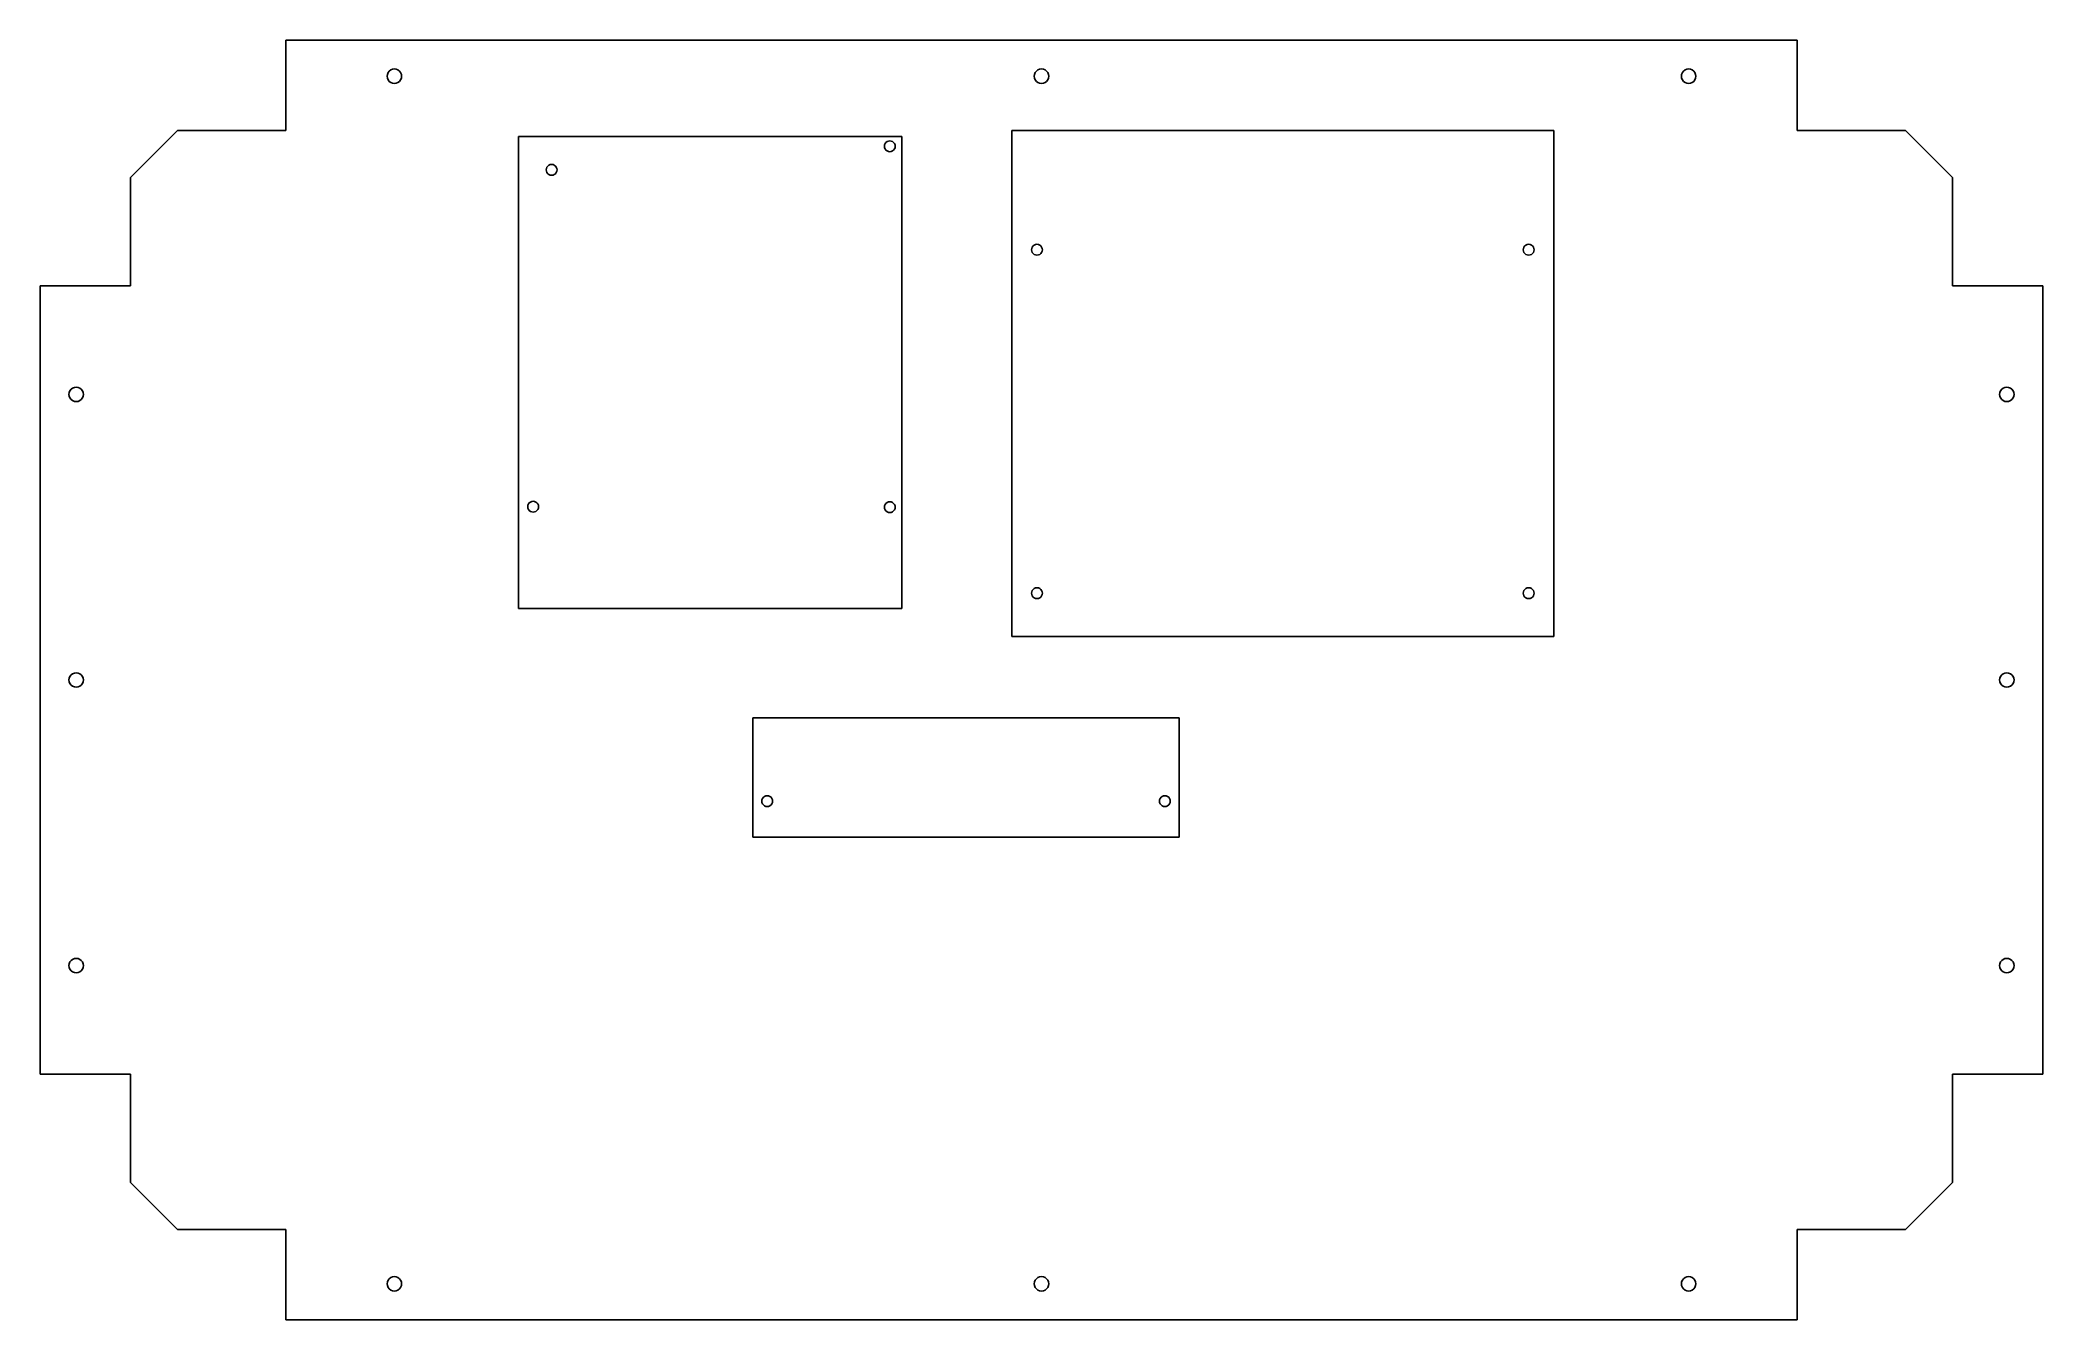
# Model space of a CAD drawing. Header units: metres. Extents: x -5195 to -4641, y 48 to 402.
import ezdxf

# ---------------------------------------------------------------- set-up
doc = ezdxf.new("R2010")
doc.units = ezdxf.units.M

msp = doc.modelspace()

# ---------------------------------------------------------------- linework, layer by layer
at = {"layer": 'GROUP0'}
for p, q in [((-4708.51, 401.92, 0), (-5126.52, 401.92, 0)), ((-5126.52, 401.92, 0), (-5126.52, 376.92, 0)), ((-4708.51, 376.92, 0), (-4708.51, 401.92, 0)), ((-5097.51, 393.65, 0), (-5097.93, 393.33, 0)), ((-5097.03, 393.85, 0), (-5097.51, 393.65, 0)), ((-5096.51, 393.92, 0), (-5097.03, 393.85, 0)), ((-5096, 393.85, 0), (-5096.51, 393.92, 0)), ((-5095.51, 393.65, 0), (-5096, 393.85, 0)), ((-5095.1, 393.33, 0), (-5095.51, 393.65, 0)), ((-4918.51, 393.65, 0), (-4918.93, 393.33, 0)), ((-4918.03, 393.85, 0), (-4918.51, 393.65, 0)), ((-4917.51, 393.92, 0), (-4918.03, 393.85, 0)), ((-4917, 393.85, 0), (-4917.51, 393.92, 0)), ((-4916.51, 393.65, 0), (-4917, 393.85, 0)), ((-4916.1, 393.33, 0), (-4916.51, 393.65, 0)), ((-4739.51, 393.65, 0), (-4739.93, 393.33, 0)), ((-4739.03, 393.85, 0), (-4739.51, 393.65, 0)), ((-4738.51, 393.92, 0), (-4739.03, 393.85, 0)), ((-4738, 393.85, 0), (-4738.51, 393.92, 0)), ((-4737.51, 393.65, 0), (-4738, 393.85, 0)), ((-4737.1, 393.33, 0), (-4737.51, 393.65, 0)), ((-5098.45, 392.43, 0), (-5098.51, 391.92, 0)), ((-5098.51, 391.92, 0), (-5098.45, 391.4, 0)), ((-5098.25, 392.92, 0), (-5098.45, 392.43, 0)), ((-5098.45, 391.4, 0), (-5098.25, 390.92, 0)), ((-5097.93, 393.33, 0), (-5098.25, 392.92, 0)), ((-5098.25, 390.92, 0), (-5097.93, 390.5, 0)), ((-5097.93, 390.5, 0), (-5097.51, 390.18, 0)), ((-5097.51, 390.18, 0), (-5097.03, 389.98, 0)), ((-5097.03, 389.98, 0), (-5096.51, 389.92, 0)), ((-5096.51, 389.92, 0), (-5096, 389.98, 0)), ((-5096, 389.98, 0), (-5095.51, 390.18, 0)), ((-5095.51, 390.18, 0), (-5095.1, 390.5, 0)), ((-5094.78, 392.92, 0), (-5095.1, 393.33, 0)), ((-5095.1, 390.5, 0), (-5094.78, 390.92, 0)), ((-5094.58, 392.43, 0), (-5094.78, 392.92, 0)), ((-5094.78, 390.92, 0), (-5094.58, 391.4, 0)), ((-5094.51, 391.92, 0), (-5094.58, 392.43, 0)), ((-5094.58, 391.4, 0), (-5094.51, 391.92, 0)), ((-4919.45, 392.43, 0), (-4919.51, 391.92, 0)), ((-4919.51, 391.92, 0), (-4919.45, 391.4, 0)), ((-4919.25, 392.92, 0), (-4919.45, 392.43, 0)), ((-4919.45, 391.4, 0), (-4919.25, 390.92, 0)), ((-4918.93, 393.33, 0), (-4919.25, 392.92, 0)), ((-4919.25, 390.92, 0), (-4918.93, 390.5, 0)), ((-4918.93, 390.5, 0), (-4918.51, 390.18, 0)), ((-4918.51, 390.18, 0), (-4918.03, 389.98, 0)), ((-4918.03, 389.98, 0), (-4917.51, 389.92, 0)), ((-4917.51, 389.92, 0), (-4917, 389.98, 0)), ((-4917, 389.98, 0), (-4916.51, 390.18, 0)), ((-4916.51, 390.18, 0), (-4916.1, 390.5, 0)), ((-4915.78, 392.92, 0), (-4916.1, 393.33, 0)), ((-4916.1, 390.5, 0), (-4915.78, 390.92, 0)), ((-4915.58, 392.43, 0), (-4915.78, 392.92, 0)), ((-4915.78, 390.92, 0), (-4915.58, 391.4, 0)), ((-4915.51, 391.92, 0), (-4915.58, 392.43, 0)), ((-4915.58, 391.4, 0), (-4915.51, 391.92, 0)), ((-4740.45, 392.43, 0), (-4740.51, 391.92, 0)), ((-4740.51, 391.92, 0), (-4740.45, 391.4, 0)), ((-4740.25, 392.92, 0), (-4740.45, 392.43, 0)), ((-4740.45, 391.4, 0), (-4740.25, 390.92, 0)), ((-4739.93, 393.33, 0), (-4740.25, 392.92, 0)), ((-4740.25, 390.92, 0), (-4739.93, 390.5, 0)), ((-4739.93, 390.5, 0), (-4739.51, 390.18, 0)), ((-4739.51, 390.18, 0), (-4739.03, 389.98, 0)), ((-4739.03, 389.98, 0), (-4738.51, 389.92, 0)), ((-4738.51, 389.92, 0), (-4738, 389.98, 0)), ((-4738, 389.98, 0), (-4737.51, 390.18, 0)), ((-4737.51, 390.18, 0), (-4737.1, 390.5, 0)), ((-4736.78, 392.92, 0), (-4737.1, 393.33, 0)), ((-4737.1, 390.5, 0), (-4736.78, 390.92, 0)), ((-4736.58, 392.43, 0), (-4736.78, 392.92, 0)), ((-4736.78, 390.92, 0), (-4736.58, 391.4, 0)), ((-4736.51, 391.92, 0), (-4736.58, 392.43, 0)), ((-4736.58, 391.4, 0), (-4736.51, 391.92, 0)), ((-5156.52, 376.92, 0), (-5169.52, 363.92, 0)), ((-5126.52, 376.92, 0), (-5156.52, 376.92, 0)), ((-4925.76, 376.92, 0), (-4925.76, 236.92, 0)), ((-4775.76, 376.92, 0), (-4925.76, 376.92, 0)), ((-4775.76, 236.92, 0), (-4775.76, 376.92, 0)), ((-4708.51, 376.92, 0), (-4678.51, 376.92, 0)), ((-4665.51, 363.92, 0), (-4678.51, 376.92, 0)), ((-5062.14, 244.73, 0), (-5062.14, 375.23, 0)), ((-5062.14, 375.23, 0), (-4956.13, 375.23, 0)), ((-4960.97, 372.54, 0), (-4960.92, 372.93, 0)), ((-4960.92, 372.15, 0), (-4960.97, 372.54, 0)), ((-4960.92, 372.93, 0), (-4960.77, 373.29, 0)), ((-4960.77, 371.79, 0), (-4960.92, 372.15, 0)), ((-4960.77, 373.29, 0), (-4960.53, 373.6, 0)), ((-4960.53, 371.48, 0), (-4960.77, 371.79, 0)), ((-4960.53, 373.6, 0), (-4960.22, 373.84, 0)), ((-4960.22, 371.24, 0), (-4960.53, 371.48, 0)), ((-4960.22, 373.84, 0), (-4959.85, 373.99, 0)), ((-4959.85, 371.09, 0), (-4960.22, 371.24, 0)), ((-4959.85, 373.99, 0), (-4959.47, 374.04, 0)), ((-4959.47, 374.04, 0), (-4959.08, 373.99, 0)), ((-4959.08, 373.99, 0), (-4958.72, 373.84, 0)), ((-4958.72, 371.24, 0), (-4959.08, 371.09, 0)), ((-4958.72, 373.84, 0), (-4958.41, 373.6, 0)), ((-4958.41, 371.48, 0), (-4958.72, 371.24, 0)), ((-4958.41, 373.6, 0), (-4958.17, 373.29, 0)), ((-4958.17, 371.79, 0), (-4958.41, 371.48, 0)), ((-4958.17, 373.29, 0), (-4958.02, 372.93, 0)), ((-4958.02, 372.15, 0), (-4958.17, 371.79, 0)), ((-4958.02, 372.93, 0), (-4957.97, 372.54, 0)), ((-4957.97, 372.54, 0), (-4958.02, 372.15, 0)), ((-4956.13, 375.23, 0), (-4956.13, 244.73, 0)), ((-5054.52, 366.02, 0), (-5054.47, 366.4, 0)), ((-5054.47, 365.63, 0), (-5054.52, 366.02, 0)), ((-5054.47, 366.4, 0), (-5054.32, 366.77, 0)), ((-5054.32, 366.77, 0), (-5054.08, 367.08, 0)), ((-5054.08, 367.08, 0), (-5053.77, 367.31, 0)), ((-5053.77, 367.31, 0), (-5053.41, 367.46, 0)), ((-5053.41, 367.46, 0), (-5053.02, 367.52, 0)), ((-5053.02, 367.52, 0), (-5052.63, 367.46, 0)), ((-5052.63, 367.46, 0), (-5052.27, 367.31, 0)), ((-5052.27, 367.31, 0), (-5051.96, 367.08, 0)), ((-5051.96, 367.08, 0), (-5051.72, 366.77, 0)), ((-5051.72, 366.77, 0), (-5051.57, 366.4, 0)), ((-5051.57, 366.4, 0), (-5051.52, 366.02, 0)), ((-5051.52, 366.02, 0), (-5051.57, 365.63, 0)), ((-4959.47, 371.04, 0), (-4959.85, 371.09, 0)), ((-4959.08, 371.09, 0), (-4959.47, 371.04, 0)), ((-5169.52, 333.92, 0), (-5169.52, 363.92, 0)), ((-5054.32, 365.27, 0), (-5054.47, 365.63, 0)), ((-5054.08, 364.95, 0), (-5054.32, 365.27, 0)), ((-5053.77, 364.72, 0), (-5054.08, 364.95, 0)), ((-5053.41, 364.57, 0), (-5053.77, 364.72, 0)), ((-5053.02, 364.52, 0), (-5053.41, 364.57, 0)), ((-5052.63, 364.57, 0), (-5053.02, 364.52, 0)), ((-5052.27, 364.72, 0), (-5052.63, 364.57, 0)), ((-5051.96, 364.95, 0), (-5052.27, 364.72, 0)), ((-5051.72, 365.27, 0), (-5051.96, 364.95, 0)), ((-5051.57, 365.63, 0), (-5051.72, 365.27, 0)), ((-4665.51, 333.92, 0), (-4665.51, 363.92, 0)), ((-4920.21, 344.3, 0), (-4920.26, 343.92, 0)), ((-4920.26, 343.92, 0), (-4920.21, 343.53, 0)), ((-4920.06, 344.67, 0), (-4920.21, 344.3, 0)), ((-4920.21, 343.53, 0), (-4920.06, 343.17, 0)), ((-4919.83, 344.98, 0), (-4920.06, 344.67, 0)), ((-4919.51, 345.22, 0), (-4919.83, 344.98, 0)), ((-4919.15, 345.37, 0), (-4919.51, 345.22, 0)), ((-4918.76, 345.42, 0), (-4919.15, 345.37, 0)), ((-4918.38, 345.37, 0), (-4918.76, 345.42, 0)), ((-4918.01, 345.22, 0), (-4918.38, 345.37, 0)), ((-4917.7, 344.98, 0), (-4918.01, 345.22, 0)), ((-4917.47, 344.67, 0), (-4917.7, 344.98, 0)), ((-4917.32, 344.3, 0), (-4917.47, 344.67, 0)), ((-4917.47, 343.17, 0), (-4917.32, 343.53, 0)), ((-4917.26, 343.92, 0), (-4917.32, 344.3, 0)), ((-4917.32, 343.53, 0), (-4917.26, 343.92, 0)), ((-4784.21, 344.3, 0), (-4784.26, 343.92, 0)), ((-4784.26, 343.92, 0), (-4784.21, 343.53, 0)), ((-4784.06, 344.67, 0), (-4784.21, 344.3, 0)), ((-4784.21, 343.53, 0), (-4784.06, 343.17, 0)), ((-4783.83, 344.98, 0), (-4784.06, 344.67, 0)), ((-4783.51, 345.22, 0), (-4783.83, 344.98, 0)), ((-4783.15, 345.37, 0), (-4783.51, 345.22, 0)), ((-4782.76, 345.42, 0), (-4783.15, 345.37, 0)), ((-4782.38, 345.37, 0), (-4782.76, 345.42, 0)), ((-4782.01, 345.22, 0), (-4782.38, 345.37, 0)), ((-4781.7, 344.98, 0), (-4782.01, 345.22, 0)), ((-4781.47, 344.67, 0), (-4781.7, 344.98, 0)), ((-4781.32, 344.3, 0), (-4781.47, 344.67, 0)), ((-4781.47, 343.17, 0), (-4781.32, 343.53, 0)), ((-4781.26, 343.92, 0), (-4781.32, 344.3, 0)), ((-4781.32, 343.53, 0), (-4781.26, 343.92, 0)), ((-4920.06, 343.17, 0), (-4919.83, 342.86, 0)), ((-4919.83, 342.86, 0), (-4919.51, 342.62, 0)), ((-4919.51, 342.62, 0), (-4919.15, 342.47, 0)), ((-4919.15, 342.47, 0), (-4918.76, 342.42, 0)), ((-4918.76, 342.42, 0), (-4918.38, 342.47, 0)), ((-4918.38, 342.47, 0), (-4918.01, 342.62, 0)), ((-4918.01, 342.62, 0), (-4917.7, 342.86, 0)), ((-4917.7, 342.86, 0), (-4917.47, 343.17, 0)), ((-4784.06, 343.17, 0), (-4783.83, 342.86, 0)), ((-4783.83, 342.86, 0), (-4783.51, 342.62, 0)), ((-4783.51, 342.62, 0), (-4783.15, 342.47, 0)), ((-4783.15, 342.47, 0), (-4782.76, 342.42, 0)), ((-4782.76, 342.42, 0), (-4782.38, 342.47, 0)), ((-4782.38, 342.47, 0), (-4782.01, 342.62, 0)), ((-4782.01, 342.62, 0), (-4781.7, 342.86, 0)), ((-4781.7, 342.86, 0), (-4781.47, 343.17, 0)), ((-5169.52, 333.92, 0), (-5194.52, 333.92, 0)), ((-5194.52, 333.92, 0), (-5194.52, 115.92)), ((-4640.51, 333.92, 0), (-4665.51, 333.92, 0)), ((-4640.51, 115.92, 0), (-4640.51, 333.92, 0)), ((-5186.25, 304.92, 0), (-5186.45, 304.43, 0)), ((-5185.93, 305.33, 0), (-5186.25, 304.92, 0)), ((-5185.52, 305.65, 0), (-5185.93, 305.33, 0)), ((-5185.03, 305.85, 0), (-5185.52, 305.65, 0)), ((-5184.52, 305.92, 0), (-5185.03, 305.85, 0)), ((-5184, 305.85, 0), (-5184.52, 305.92, 0)), ((-5183.52, 305.65, 0), (-5184, 305.85, 0)), ((-5183.1, 305.33, 0), (-5183.52, 305.65, 0)), ((-5182.78, 304.92, 0), (-5183.1, 305.33, 0)), ((-5182.58, 304.43, 0), (-5182.78, 304.92, 0)), ((-4652.25, 304.92, 0), (-4652.45, 304.43, 0)), ((-4651.93, 305.33, 0), (-4652.25, 304.92, 0)), ((-4651.51, 305.65, 0), (-4651.93, 305.33, 0)), ((-4651.03, 305.85, 0), (-4651.51, 305.65, 0)), ((-4650.51, 305.92, 0), (-4651.03, 305.85, 0)), ((-4650, 305.85, 0), (-4650.51, 305.92, 0)), ((-4649.51, 305.65, 0), (-4650, 305.85, 0)), ((-4649.1, 305.33, 0), (-4649.51, 305.65, 0)), ((-4648.78, 304.92, 0), (-4649.1, 305.33, 0)), ((-4648.58, 304.43, 0), (-4648.78, 304.92, 0)), ((-5186.45, 304.43, 0), (-5186.52, 303.92, 0)), ((-5186.52, 303.92, 0), (-5186.45, 303.4, 0)), ((-5186.45, 303.4, 0), (-5186.25, 302.92, 0)), ((-5186.25, 302.92, 0), (-5185.93, 302.5, 0)), ((-5185.93, 302.5, 0), (-5185.52, 302.18, 0)), ((-5185.52, 302.18, 0), (-5185.03, 301.98, 0)), ((-5185.03, 301.98, 0), (-5184.52, 301.92, 0)), ((-5184.52, 301.92, 0), (-5184, 301.98, 0)), ((-5184, 301.98, 0), (-5183.52, 302.18, 0)), ((-5183.52, 302.18, 0), (-5183.1, 302.5, 0)), ((-5183.1, 302.5, 0), (-5182.78, 302.92, 0)), ((-5182.78, 302.92, 0), (-5182.58, 303.4, 0)), ((-5182.52, 303.92, 0), (-5182.58, 304.43, 0)), ((-5182.58, 303.4, 0), (-5182.52, 303.92, 0)), ((-4652.45, 304.43, 0), (-4652.51, 303.92, 0)), ((-4652.51, 303.92, 0), (-4652.45, 303.4, 0)), ((-4652.45, 303.4, 0), (-4652.25, 302.92, 0)), ((-4652.25, 302.92, 0), (-4651.93, 302.5, 0)), ((-4651.93, 302.5, 0), (-4651.51, 302.18, 0)), ((-4651.51, 302.18, 0), (-4651.03, 301.98, 0)), ((-4651.03, 301.98, 0), (-4650.51, 301.92, 0)), ((-4650.51, 301.92, 0), (-4650, 301.98, 0)), ((-4650, 301.98, 0), (-4649.51, 302.18, 0)), ((-4649.51, 302.18, 0), (-4649.1, 302.5, 0)), ((-4649.1, 302.5, 0), (-4648.78, 302.92, 0)), ((-4648.78, 302.92, 0), (-4648.58, 303.4, 0)), ((-4648.51, 303.92, 0), (-4648.58, 304.43, 0)), ((-4648.58, 303.4, 0), (-4648.51, 303.92, 0)), ((-5059.64, 272.85, 0), (-5059.59, 273.23, 0)), ((-5059.59, 272.46, 0), (-5059.64, 272.85, 0)), ((-5059.59, 273.23, 0), (-5059.44, 273.6, 0)), ((-5059.44, 272.1, 0), (-5059.59, 272.46, 0)), ((-5059.44, 273.6, 0), (-5059.2, 273.91, 0)), ((-5059.2, 271.78, 0), (-5059.44, 272.1, 0)), ((-5059.2, 273.91, 0), (-5058.89, 274.14, 0)), ((-5058.89, 271.55, 0), (-5059.2, 271.78, 0)), ((-5058.89, 274.14, 0), (-5058.53, 274.29, 0)), ((-5058.53, 271.4, 0), (-5058.89, 271.55, 0)), ((-5058.53, 274.29, 0), (-5058.14, 274.35, 0)), ((-5058.14, 274.35, 0), (-5057.75, 274.29, 0)), ((-5057.75, 274.29, 0), (-5057.39, 274.14, 0)), ((-5057.39, 271.55, 0), (-5057.75, 271.4, 0)), ((-5057.39, 274.14, 0), (-5057.08, 273.91, 0)), ((-5057.08, 271.78, 0), (-5057.39, 271.55, 0)), ((-5057.08, 273.91, 0), (-5056.84, 273.6, 0)), ((-5056.84, 272.1, 0), (-5057.08, 271.78, 0)), ((-5056.84, 273.6, 0), (-5056.69, 273.23, 0)), ((-5056.69, 272.46, 0), (-5056.84, 272.1, 0)), ((-5056.69, 273.23, 0), (-5056.64, 272.85, 0)), ((-5056.64, 272.85, 0), (-5056.69, 272.46, 0)), ((-4960.97, 272.72, 0), (-4960.92, 273.11, 0)), ((-4960.92, 272.33, 0), (-4960.97, 272.72, 0)), ((-4960.92, 273.11, 0), (-4960.77, 273.47, 0)), ((-4960.77, 271.97, 0), (-4960.92, 272.33, 0)), ((-4960.77, 273.47, 0), (-4960.53, 273.78, 0)), ((-4960.53, 271.66, 0), (-4960.77, 271.97, 0)), ((-4960.53, 273.78, 0), (-4960.22, 274.02, 0)), ((-4960.22, 271.42, 0), (-4960.53, 271.66, 0)), ((-4960.22, 274.02, 0), (-4959.85, 274.17, 0)), ((-4959.85, 274.17, 0), (-4959.47, 274.22, 0)), ((-4959.47, 274.22, 0), (-4959.08, 274.17, 0)), ((-4959.08, 274.17, 0), (-4958.72, 274.02, 0)), ((-4958.72, 274.02, 0), (-4958.41, 273.78, 0)), ((-4958.41, 271.66, 0), (-4958.72, 271.42, 0)), ((-4958.41, 273.78, 0), (-4958.17, 273.47, 0)), ((-4958.17, 271.97, 0), (-4958.41, 271.66, 0)), ((-4958.17, 273.47, 0), (-4958.02, 273.11, 0)), ((-4958.02, 272.33, 0), (-4958.17, 271.97, 0)), ((-4958.02, 273.11, 0), (-4957.97, 272.72, 0)), ((-4957.97, 272.72, 0), (-4958.02, 272.33, 0)), ((-5058.14, 271.35, 0), (-5058.53, 271.4, 0)), ((-5057.75, 271.4, 0), (-5058.14, 271.35, 0)), ((-4959.85, 271.27, 0), (-4960.22, 271.42, 0)), ((-4959.47, 271.22, 0), (-4959.85, 271.27, 0)), ((-4959.08, 271.27, 0), (-4959.47, 271.22, 0)), ((-4958.72, 271.42, 0), (-4959.08, 271.27, 0)), ((-4920.21, 249.3, 0), (-4920.26, 248.92, 0)), ((-4920.06, 249.67, 0), (-4920.21, 249.3, 0)), ((-4919.83, 249.98, 0), (-4920.06, 249.67, 0)), ((-4919.51, 250.22, 0), (-4919.83, 249.98, 0)), ((-4919.15, 250.37, 0), (-4919.51, 250.22, 0)), ((-4918.76, 250.42, 0), (-4919.15, 250.37, 0)), ((-4918.38, 250.37, 0), (-4918.76, 250.42, 0)), ((-4918.01, 250.22, 0), (-4918.38, 250.37, 0)), ((-4917.7, 249.98, 0), (-4918.01, 250.22, 0)), ((-4917.47, 249.67, 0), (-4917.7, 249.98, 0)), ((-4917.32, 249.3, 0), (-4917.47, 249.67, 0)), ((-4917.26, 248.92, 0), (-4917.32, 249.3, 0)), ((-4784.21, 249.3, 0), (-4784.26, 248.92, 0)), ((-4784.06, 249.67, 0), (-4784.21, 249.3, 0)), ((-4783.83, 249.98, 0), (-4784.06, 249.67, 0)), ((-4783.51, 250.22, 0), (-4783.83, 249.98, 0)), ((-4783.15, 250.37, 0), (-4783.51, 250.22, 0)), ((-4782.76, 250.42, 0), (-4783.15, 250.37, 0)), ((-4782.38, 250.37, 0), (-4782.76, 250.42, 0)), ((-4782.01, 250.22, 0), (-4782.38, 250.37, 0)), ((-4781.7, 249.98, 0), (-4782.01, 250.22, 0)), ((-4781.47, 249.67, 0), (-4781.7, 249.98, 0)), ((-4781.32, 249.3, 0), (-4781.47, 249.67, 0)), ((-4781.26, 248.92, 0), (-4781.32, 249.3, 0)), ((-4956.13, 244.73, 0), (-5062.14, 244.73, 0)), ((-4920.26, 248.92, 0), (-4920.21, 248.53, 0)), ((-4920.21, 248.53, 0), (-4920.06, 248.17, 0)), ((-4920.06, 248.17, 0), (-4919.83, 247.86, 0)), ((-4919.83, 247.86, 0), (-4919.51, 247.62, 0)), ((-4919.51, 247.62, 0), (-4919.15, 247.47, 0)), ((-4919.15, 247.47, 0), (-4918.76, 247.42, 0)), ((-4918.76, 247.42, 0), (-4918.38, 247.47, 0)), ((-4918.38, 247.47, 0), (-4918.01, 247.62, 0)), ((-4918.01, 247.62, 0), (-4917.7, 247.86, 0)), ((-4917.7, 247.86, 0), (-4917.47, 248.17, 0)), ((-4917.47, 248.17, 0), (-4917.32, 248.53, 0)), ((-4917.32, 248.53, 0), (-4917.26, 248.92, 0)), ((-4784.26, 248.92, 0), (-4784.21, 248.53, 0)), ((-4784.21, 248.53, 0), (-4784.06, 248.17, 0)), ((-4784.06, 248.17, 0), (-4783.83, 247.86, 0)), ((-4783.83, 247.86, 0), (-4783.51, 247.62, 0)), ((-4783.51, 247.62, 0), (-4783.15, 247.47, 0)), ((-4783.15, 247.47, 0), (-4782.76, 247.42, 0)), ((-4782.76, 247.42, 0), (-4782.38, 247.47, 0)), ((-4782.38, 247.47, 0), (-4782.01, 247.62, 0)), ((-4782.01, 247.62, 0), (-4781.7, 247.86, 0)), ((-4781.7, 247.86, 0), (-4781.47, 248.17, 0)), ((-4781.47, 248.17, 0), (-4781.32, 248.53, 0)), ((-4781.32, 248.53, 0), (-4781.26, 248.92, 0)), ((-4925.76, 236.92, 0), (-4775.76, 236.92, 0)), ((-5186.45, 225.43, 0), (-5186.52, 224.92, 0)), ((-5186.52, 224.92, 0), (-5186.45, 224.4, 0)), ((-5186.25, 225.92, 0), (-5186.45, 225.43, 0)), ((-5186.45, 224.4, 0), (-5186.25, 223.92, 0)), ((-5185.93, 226.33, 0), (-5186.25, 225.92, 0)), ((-5186.25, 223.92, 0), (-5185.93, 223.5, 0)), ((-5185.52, 226.65, 0), (-5185.93, 226.33, 0)), ((-5185.93, 223.5, 0), (-5185.52, 223.18, 0)), ((-5185.03, 226.85, 0), (-5185.52, 226.65, 0)), ((-5185.52, 223.18, 0), (-5185.03, 222.98, 0)), ((-5184.52, 226.92, 0), (-5185.03, 226.85, 0)), ((-5185.03, 222.98, 0), (-5184.52, 222.92, 0)), ((-5184, 226.85, 0), (-5184.52, 226.92, 0)), ((-5184.52, 222.92, 0), (-5184, 222.98, 0)), ((-5183.52, 226.65, 0), (-5184, 226.85, 0)), ((-5184, 222.98, 0), (-5183.52, 223.18, 0)), ((-5183.1, 226.33, 0), (-5183.52, 226.65, 0)), ((-5183.52, 223.18, 0), (-5183.1, 223.5, 0)), ((-5182.78, 225.92, 0), (-5183.1, 226.33, 0)), ((-5183.1, 223.5, 0), (-5182.78, 223.92, 0)), ((-5182.58, 225.43, 0), (-5182.78, 225.92, 0)), ((-5182.78, 223.92, 0), (-5182.58, 224.4, 0)), ((-5182.52, 224.92, 0), (-5182.58, 225.43, 0)), ((-5182.58, 224.4, 0), (-5182.52, 224.92, 0)), ((-4652.45, 225.43, 0), (-4652.51, 224.92, 0)), ((-4652.51, 224.92, 0), (-4652.45, 224.4, 0)), ((-4652.25, 225.92, 0), (-4652.45, 225.43, 0)), ((-4652.45, 224.4, 0), (-4652.25, 223.92, 0)), ((-4651.93, 226.33, 0), (-4652.25, 225.92, 0)), ((-4652.25, 223.92, 0), (-4651.93, 223.5, 0)), ((-4651.51, 226.65, 0), (-4651.93, 226.33, 0)), ((-4651.93, 223.5, 0), (-4651.51, 223.18, 0)), ((-4651.03, 226.85, 0), (-4651.51, 226.65, 0)), ((-4651.51, 223.18, 0), (-4651.03, 222.98, 0)), ((-4650.51, 226.92, 0), (-4651.03, 226.85, 0)), ((-4651.03, 222.98, 0), (-4650.51, 222.92, 0)), ((-4650, 226.85, 0), (-4650.51, 226.92, 0)), ((-4650.51, 222.92, 0), (-4650, 222.98, 0)), ((-4649.51, 226.65, 0), (-4650, 226.85, 0)), ((-4650, 222.98, 0), (-4649.51, 223.18, 0)), ((-4649.1, 226.33, 0), (-4649.51, 226.65, 0)), ((-4649.51, 223.18, 0), (-4649.1, 223.5, 0)), ((-4648.78, 225.92, 0), (-4649.1, 226.33, 0)), ((-4649.1, 223.5, 0), (-4648.78, 223.92, 0)), ((-4648.58, 225.43, 0), (-4648.78, 225.92, 0)), ((-4648.78, 223.92, 0), (-4648.58, 224.4, 0)), ((-4648.51, 224.92, 0), (-4648.58, 225.43, 0)), ((-4648.58, 224.4, 0), (-4648.51, 224.92, 0)), ((-4997.39, 214.42, 0), (-4879.39, 214.42, 0)), ((-4997.39, 181.42, 0), (-4997.39, 214.42, 0)), ((-4879.39, 214.42, 0), (-4879.39, 181.42, 0)), ((-4994.89, 191.42, 0), (-4994.84, 191.8, 0)), ((-4994.84, 191.03, 0), (-4994.89, 191.42, 0)), ((-4994.84, 191.8, 0), (-4994.69, 192.17, 0)), ((-4994.69, 190.67, 0), (-4994.84, 191.03, 0)), ((-4994.69, 192.17, 0), (-4994.45, 192.48, 0)), ((-4994.45, 190.36, 0), (-4994.69, 190.67, 0)), ((-4994.45, 192.48, 0), (-4994.14, 192.72, 0)), ((-4994.14, 190.12, 0), (-4994.45, 190.36, 0)), ((-4994.14, 192.72, 0), (-4993.78, 192.87, 0)), ((-4993.78, 189.97, 0), (-4994.14, 190.12, 0)), ((-4993.78, 192.87, 0), (-4993.39, 192.92, 0)), ((-4993.39, 189.92, 0), (-4993.78, 189.97, 0)), ((-4993.39, 192.92, 0), (-4993.01, 192.87, 0)), ((-4993.01, 189.97, 0), (-4993.39, 189.92, 0)), ((-4993.01, 192.87, 0), (-4992.64, 192.72, 0)), ((-4992.64, 190.12, 0), (-4993.01, 189.97, 0)), ((-4992.64, 192.72, 0), (-4992.33, 192.48, 0)), ((-4992.33, 190.36, 0), (-4992.64, 190.12, 0)), ((-4992.33, 192.48, 0), (-4992.1, 192.17, 0)), ((-4992.1, 190.67, 0), (-4992.33, 190.36, 0)), ((-4992.1, 192.17, 0), (-4991.95, 191.8, 0)), ((-4991.95, 191.03, 0), (-4992.1, 190.67, 0)), ((-4991.95, 191.8, 0), (-4991.89, 191.42, 0)), ((-4991.89, 191.42, 0), (-4991.95, 191.03, 0)), ((-4884.89, 191.42, 0), (-4884.84, 191.8, 0)), ((-4884.84, 191.03, 0), (-4884.89, 191.42, 0)), ((-4884.84, 191.8, 0), (-4884.69, 192.17, 0)), ((-4884.69, 190.67, 0), (-4884.84, 191.03, 0)), ((-4884.69, 192.17, 0), (-4884.45, 192.48, 0)), ((-4884.45, 190.36, 0), (-4884.69, 190.67, 0)), ((-4884.45, 192.48, 0), (-4884.14, 192.72, 0)), ((-4884.14, 190.12, 0), (-4884.45, 190.36, 0)), ((-4884.14, 192.72, 0), (-4883.78, 192.87, 0)), ((-4883.78, 189.97, 0), (-4884.14, 190.12, 0)), ((-4883.78, 192.87, 0), (-4883.39, 192.92, 0)), ((-4883.39, 189.92, 0), (-4883.78, 189.97, 0)), ((-4883.39, 192.92, 0), (-4883.01, 192.87, 0)), ((-4883.01, 189.97, 0), (-4883.39, 189.92, 0)), ((-4883.01, 192.87, 0), (-4882.64, 192.72, 0)), ((-4882.64, 190.12, 0), (-4883.01, 189.97, 0)), ((-4882.64, 192.72, 0), (-4882.33, 192.48, 0)), ((-4882.33, 190.36, 0), (-4882.64, 190.12, 0)), ((-4882.33, 192.48, 0), (-4882.1, 192.17, 0)), ((-4882.1, 190.67, 0), (-4882.33, 190.36, 0)), ((-4882.1, 192.17, 0), (-4881.95, 191.8, 0)), ((-4881.95, 191.03, 0), (-4882.1, 190.67, 0)), ((-4881.95, 191.8, 0), (-4881.89, 191.42, 0)), ((-4881.89, 191.42, 0), (-4881.95, 191.03, 0)), ((-4879.39, 181.42, 0), (-4997.39, 181.42, 0)), ((-5186.45, 146.43, 0), (-5186.52, 145.92, 0)), ((-5186.52, 145.92, 0), (-5186.45, 145.4, 0)), ((-5186.25, 146.92, 0), (-5186.45, 146.43, 0)), ((-5186.45, 145.4, 0), (-5186.25, 144.92, 0)), ((-5185.93, 147.33, 0), (-5186.25, 146.92, 0)), ((-5186.25, 144.92, 0), (-5185.93, 144.5, 0)), ((-5185.52, 147.65, 0), (-5185.93, 147.33, 0)), ((-5185.93, 144.5, 0), (-5185.52, 144.18, 0)), ((-5185.03, 147.85, 0), (-5185.52, 147.65, 0)), ((-5185.52, 144.18, 0), (-5185.03, 143.98, 0)), ((-5184.52, 147.92, 0), (-5185.03, 147.85, 0)), ((-5184, 147.85, 0), (-5184.52, 147.92, 0)), ((-5183.52, 147.65, 0), (-5184, 147.85, 0)), ((-5184, 143.98, 0), (-5183.52, 144.18, 0)), ((-5183.1, 147.33, 0), (-5183.52, 147.65, 0)), ((-5183.52, 144.18, 0), (-5183.1, 144.5, 0)), ((-5182.78, 146.92, 0), (-5183.1, 147.33, 0)), ((-5183.1, 144.5, 0), (-5182.78, 144.92, 0)), ((-5182.58, 146.43, 0), (-5182.78, 146.92, 0)), ((-5182.78, 144.92, 0), (-5182.58, 145.4, 0)), ((-5182.52, 145.92, 0), (-5182.58, 146.43, 0)), ((-5182.58, 145.4, 0), (-5182.52, 145.92, 0)), ((-4652.45, 146.43, 0), (-4652.51, 145.92, 0)), ((-4652.51, 145.92, 0), (-4652.45, 145.4, 0)), ((-4652.25, 146.92, 0), (-4652.45, 146.43, 0)), ((-4652.45, 145.4, 0), (-4652.25, 144.92, 0)), ((-4651.93, 147.33, 0), (-4652.25, 146.92, 0)), ((-4652.25, 144.92, 0), (-4651.93, 144.5, 0)), ((-4651.51, 147.65, 0), (-4651.93, 147.33, 0)), ((-4651.93, 144.5, 0), (-4651.51, 144.18, 0)), ((-4651.03, 147.85, 0), (-4651.51, 147.65, 0)), ((-4651.51, 144.18, 0), (-4651.03, 143.98, 0)), ((-4650.51, 147.92, 0), (-4651.03, 147.85, 0)), ((-4650, 147.85, 0), (-4650.51, 147.92, 0)), ((-4649.51, 147.65, 0), (-4650, 147.85, 0)), ((-4650, 143.98, 0), (-4649.51, 144.18, 0)), ((-4649.1, 147.33, 0), (-4649.51, 147.65, 0)), ((-4649.51, 144.18, 0), (-4649.1, 144.5, 0)), ((-4648.78, 146.92, 0), (-4649.1, 147.33, 0)), ((-4649.1, 144.5, 0), (-4648.78, 144.92, 0)), ((-4648.58, 146.43, 0), (-4648.78, 146.92, 0)), ((-4648.78, 144.92, 0), (-4648.58, 145.4, 0)), ((-4648.51, 145.92, 0), (-4648.58, 146.43, 0)), ((-4648.58, 145.4, 0), (-4648.51, 145.92, 0)), ((-5185.03, 143.98, 0), (-5184.52, 143.92, 0)), ((-5184.52, 143.92, 0), (-5184, 143.98, 0)), ((-4651.03, 143.98, 0), (-4650.51, 143.92, 0)), ((-4650.51, 143.92, 0), (-4650, 143.98, 0)), ((-5169.52, 115.92, 0), (-5194.52, 115.92)), ((-5169.52, 115.92, 0), (-5169.52, 85.92, 0)), ((-4665.51, 115.92, 0), (-4665.51, 85.92, 0)), ((-4665.51, 115.92, 0), (-4640.51, 115.92, 0)), ((-5156.52, 72.92, 0), (-5169.52, 85.92, 0)), ((-4678.51, 72.92, 0), (-4665.51, 85.92, 0)), ((-5126.52, 72.92, 0), (-5156.52, 72.92, 0)), ((-5126.52, 47.92, 0), (-5126.52, 72.92, 0)), ((-4708.51, 47.92, 0), (-4708.51, 72.92, 0)), ((-4708.51, 72.92, 0), (-4678.51, 72.92, 0)), ((-5098.45, 58.43, 0), (-5098.52, 57.92, 0)), ((-5098.52, 57.92, 0), (-5098.45, 57.4, 0)), ((-5098.25, 58.92, 0), (-5098.45, 58.43, 0)), ((-5098.45, 57.4, 0), (-5098.25, 56.92, 0)), ((-5097.93, 59.33, 0), (-5098.25, 58.92, 0)), ((-5098.25, 56.92, 0), (-5097.93, 56.5, 0)), ((-5097.52, 59.65, 0), (-5097.93, 59.33, 0)), ((-5097.93, 56.5, 0), (-5097.52, 56.18, 0)), ((-5097.03, 59.85, 0), (-5097.52, 59.65, 0)), ((-5097.52, 56.18, 0), (-5097.03, 55.98, 0)), ((-5096.52, 59.92, 0), (-5097.03, 59.85, 0)), ((-5097.03, 55.98, 0), (-5096.52, 55.92, 0)), ((-5096, 59.85, 0), (-5096.52, 59.92, 0)), ((-5096.52, 55.92, 0), (-5096, 55.98, 0)), ((-5095.52, 59.65, 0), (-5096, 59.85, 0)), ((-5096, 55.98, 0), (-5095.52, 56.18, 0)), ((-5095.1, 59.33, 0), (-5095.52, 59.65, 0)), ((-5095.52, 56.18, 0), (-5095.1, 56.5, 0)), ((-5094.78, 58.92, 0), (-5095.1, 59.33, 0)), ((-5095.1, 56.5, 0), (-5094.78, 56.92, 0)), ((-5094.58, 58.43, 0), (-5094.78, 58.92, 0)), ((-5094.78, 56.92, 0), (-5094.58, 57.4, 0)), ((-5094.52, 57.92, 0), (-5094.58, 58.43, 0)), ((-5094.58, 57.4, 0), (-5094.52, 57.92, 0)), ((-4919.45, 58.43, 0), (-4919.51, 57.92, 0)), ((-4919.51, 57.92, 0), (-4919.45, 57.4, 0)), ((-4919.25, 58.92, 0), (-4919.45, 58.43, 0)), ((-4919.45, 57.4, 0), (-4919.25, 56.92, 0)), ((-4918.93, 59.33, 0), (-4919.25, 58.92, 0)), ((-4919.25, 56.92, 0), (-4918.93, 56.5, 0)), ((-4918.51, 59.65, 0), (-4918.93, 59.33, 0)), ((-4918.93, 56.5, 0), (-4918.51, 56.18, 0)), ((-4918.03, 59.85, 0), (-4918.51, 59.65, 0)), ((-4918.51, 56.18, 0), (-4918.03, 55.98, 0)), ((-4917.51, 59.92, 0), (-4918.03, 59.85, 0)), ((-4918.03, 55.98, 0), (-4917.51, 55.92, 0)), ((-4917, 59.85, 0), (-4917.51, 59.92, 0)), ((-4917.51, 55.92, 0), (-4917, 55.98, 0)), ((-4916.51, 59.65, 0), (-4917, 59.85, 0)), ((-4917, 55.98, 0), (-4916.51, 56.18, 0)), ((-4916.1, 59.33, 0), (-4916.51, 59.65, 0)), ((-4916.51, 56.18, 0), (-4916.1, 56.5, 0)), ((-4915.78, 58.92, 0), (-4916.1, 59.33, 0)), ((-4916.1, 56.5, 0), (-4915.78, 56.92, 0)), ((-4915.58, 58.43, 0), (-4915.78, 58.92, 0)), ((-4915.78, 56.92, 0), (-4915.58, 57.4, 0)), ((-4915.51, 57.92, 0), (-4915.58, 58.43, 0)), ((-4915.58, 57.4, 0), (-4915.51, 57.92, 0)), ((-4740.45, 58.43, 0), (-4740.51, 57.92, 0)), ((-4740.51, 57.92, 0), (-4740.45, 57.4, 0)), ((-4740.25, 58.92, 0), (-4740.45, 58.43, 0)), ((-4740.45, 57.4, 0), (-4740.25, 56.92, 0)), ((-4739.93, 59.33, 0), (-4740.25, 58.92, 0)), ((-4740.25, 56.92, 0), (-4739.93, 56.5, 0)), ((-4739.51, 59.65, 0), (-4739.93, 59.33, 0)), ((-4739.93, 56.5, 0), (-4739.51, 56.18, 0)), ((-4739.03, 59.85, 0), (-4739.51, 59.65, 0)), ((-4739.51, 56.18, 0), (-4739.03, 55.98, 0)), ((-4738.51, 59.92, 0), (-4739.03, 59.85, 0)), ((-4739.03, 55.98, 0), (-4738.51, 55.92, 0)), ((-4738, 59.85, 0), (-4738.51, 59.92, 0)), ((-4738.51, 55.92, 0), (-4738, 55.98, 0)), ((-4737.51, 59.65, 0), (-4738, 59.85, 0)), ((-4738, 55.98, 0), (-4737.51, 56.18, 0)), ((-4737.1, 59.33, 0), (-4737.51, 59.65, 0)), ((-4737.51, 56.18, 0), (-4737.1, 56.5, 0)), ((-4736.78, 58.92, 0), (-4737.1, 59.33, 0)), ((-4737.1, 56.5, 0), (-4736.78, 56.92, 0)), ((-4736.58, 58.43, 0), (-4736.78, 58.92, 0)), ((-4736.78, 56.92, 0), (-4736.58, 57.4, 0)), ((-4736.51, 57.92, 0), (-4736.58, 58.43, 0)), ((-4736.58, 57.4, 0), (-4736.51, 57.92, 0)), ((-5126.52, 47.92, 0), (-4708.51, 47.92, 0))]:
    msp.add_line(p, q, dxfattribs=at)

doc.saveas('drawing.dxf')
